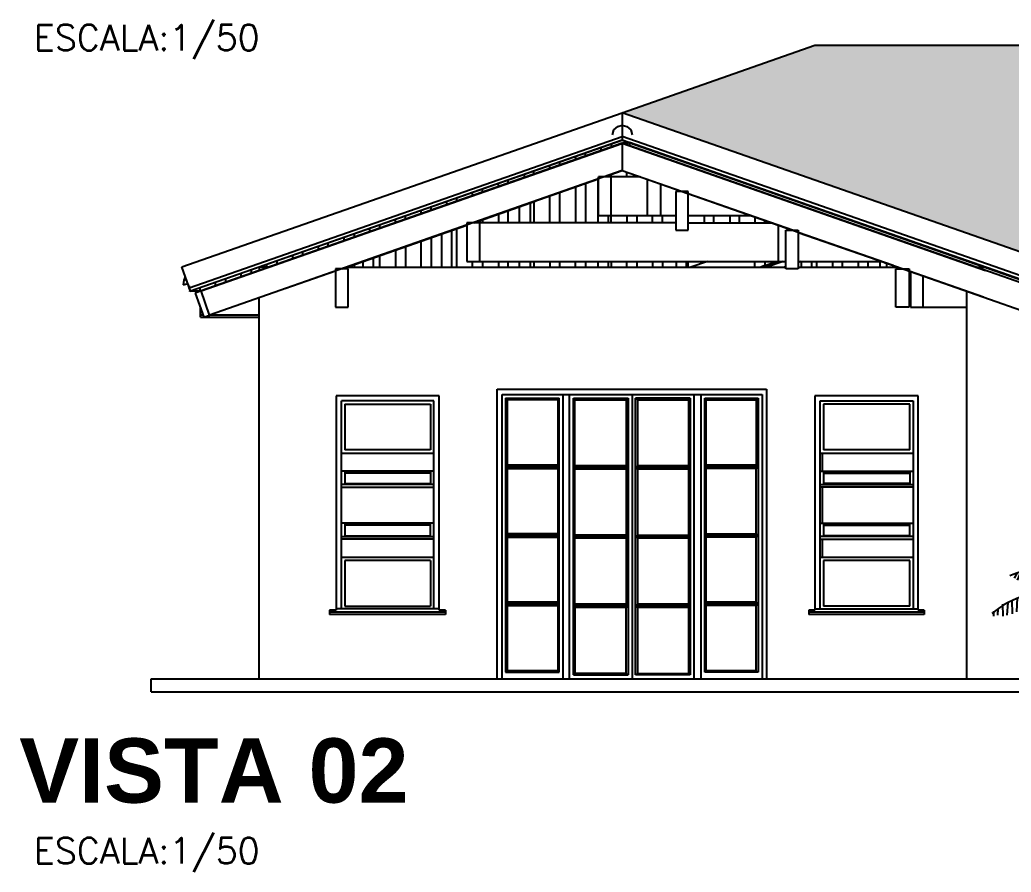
# Model space of a CAD drawing. Extents: x 500 to 638, y 181 to 267.
# Drawn here: x 598.44 to 606.15, y 201.67 to 208.3 of the extents above; entities that cross this region are included whole.
import ezdxf
from ezdxf.enums import TextEntityAlignment as Align

# ---------------------------------------------------------------- set-up
doc = ezdxf.new("R2010")
doc.units = 0
doc.header["$LTSCALE"] = 7
for name, color, linetype in [('ACESSÓRIO', 2, 'CONTINUOUS'), ('ALVENARIA', 7, 'CONTINUOUS'), ('ALVENARIA1', 44, 'CONTINUOUS'), ('COTA', 1, 'CONTINUOUS'), ('JAPOR', 142, 'CONTINUOUS'), ('TEXTO2', 40, 'CONTINUOUS'), ('TEXTO5', 5, 'CONTINUOUS')]:
    doc.layers.add(name, color=color, linetype=linetype)
doc.styles.add('SANSSERIFBOLD', font='sasb____.pfb')
doc.styles.add('SIMPLEX', font='SIMPLEX.SHX')

# ---------------------------------------------------------------- blocks, each defined once
blk = doc.blocks.new('A$C568054DB')
at = {"layer": 'ACESSÓRIO'}
for p, q in [((0.5403, 0.957), (0.5038, 0.9355)), ((0.2512, 0.858), (0.2199, 0.7881)), ((0.2932, 0.865), (0.256, 0.7811)), ((0.3275, 0.8681), (0.278, 0.776)), ((0.3552, 0.8691), (0.3056, 0.7711)), ((0.3942, 0.8691), (0.3494, 0.768)), ((0.4391, 0.8601), (0.3752, 0.753)), ((0.5563, 0.9378), (0.5106, 0.9139)), ((0.579, 0.9116), (0.5175, 0.8709)), ((0.6018, 0.8877), (0.5358, 0.835)), ((0.2189, 0.8493), (0.1938, 0.8039)), ((0.4648, 0.8521), (0.3942, 0.736)), ((0.5115, 0.8381), (0.4267, 0.722)), ((0.5535, 0.8191), (0.4811, 0.714)), ((0.5839, 0.801), (0.522, 0.706)), ((0.6135, 0.782), (0.5535, 0.698)), ((0.6247, 0.8493), (0.5653, 0.823)), ((0.636, 0.8326), (0.6064, 0.7991)), ((0.6474, 0.7991), (0.6224, 0.78)), ((0.7486, 0.7806), (0.7799, 0.7014)), ((0.7659, 0.8037), (0.7737, 0.7822)), ((0.7784, 0.7822), (0.813, 0.7081)), ((0.8051, 0.8152), (0.8193, 0.7839)), ((0.8083, 0.774), (0.835, 0.7014)), ((0.8271, 0.774), (0.8539, 0.7064)), ((0.8333, 0.8301), (0.857, 0.7691)), ((0.8617, 0.835), (0.8946, 0.7361)), ((0.8789, 0.8399), (0.9183, 0.746)), ((0.9119, 0.8498), (0.9434, 0.7509)), ((0.9402, 0.8515), (0.989, 0.7591)), ((0.9654, 0.8482), (1.0125, 0.7724)), ((1.0015, 0.8449), (1.0251, 0.7756)), ((1.0266, 0.8399), (1.0424, 0.7839)), ((1.0628, 0.8399), (1.0785, 0.8037)), ((1.0941, 0.8367), (1.1005, 0.7987)), ((0.4715, 0.69), (0.482, 0.605)), ((0.5315, 0.693), (0.5315, 0.614)), ((0.5667, 0.692), (0.5754, 0.623)), ((0.6297, 0.762), (0.5878, 0.699)), ((0.6106, 0.686), (0.6106, 0.625)), ((0.6469, 0.7491), (0.623, 0.702)), ((0.6936, 0.7411), (0.7093, 0.6866)), ((0.7093, 0.7591), (0.7313, 0.6883)), ((0.7282, 0.7642), (0.7533, 0.6965)), ((0.7834, 0.6875), (0.7822, 0.5925)), ((0.8274, 0.6861), (0.8274, 0.5767)), ((0.8491, 0.7691), (0.8695, 0.7031)), ((0.8801, 0.6875), (0.8638, 0.5621)), ((0.8727, 0.7493), (0.8946, 0.6982)), ((0.8946, 0.7361), (0.9025, 0.7031)), ((0.1721, 0.612), (0.176, 0.4959)), ((0.2199, 0.6349), (0.2132, 0.5139)), ((0.2542, 0.648), (0.2512, 0.52)), ((0.3038, 0.66), (0.3066, 0.526)), ((0.3399, 0.666), (0.3514, 0.5459)), ((0.3924, 0.68), (0.4018, 0.5699)), ((0.4285, 0.685), (0.4343, 0.582)), ((0.5529, 0.6092), (0.5722, 0.5567)), ((0.5866, 0.6142), (0.601, 0.5789)), ((0.6527, 0.6017), (0.5922, 0.5064)), ((0.6559, 0.6487), (0.6323, 0.6092)), ((0.6621, 0.6289), (0.6354, 0.5927)), ((0.6595, 0.603), (0.7283, 0.4675)), ((0.6638, 0.6487), (0.7046, 0.5794)), ((0.6638, 0.6272), (0.7155, 0.5284)), ((0.7018, 0.6769), (0.7042, 0.6215)), ((0.737, 0.6835), (0.7432, 0.611)), ((0.9129, 0.6769), (0.894, 0.545)), ((0.9531, 0.665), (0.9405, 0.5424)), ((0.9896, 0.6571), (0.9807, 0.541)), ((1.0297, 0.6426), (1.0046, 0.5305)), ((1.0763, 0.6334), (1.0537, 0.5186)), ((1.1115, 0.6043), (1.0888, 0.5147)), ((0.0139, 0.518), (0.0139, 0.477)), ((0.053, 0.54), (0.0502, 0.486)), ((0.0921, 0.581), (0.0941, 0.477)), ((0.1369, 0.5949), (0.1293, 0.485)), ((0.3807, 0.5152), (0.4374, 0.4203)), ((0.4018, 0.5405), (0.4567, 0.4456)), ((0.4278, 0.5607), (0.474, 0.4698)), ((0.4634, 0.5738), (0.501, 0.493)), ((0.4884, 0.589), (0.524, 0.5122)), ((0.5153, 0.5991), (0.5471, 0.5365)), ((0.6473, 0.5353), (0.5799, 0.4357)), ((0.6554, 0.5771), (0.5826, 0.4675)), ((0.6444, 0.5381), (0.694, 0.4169)), ((0.6582, 0.5698), (0.7091, 0.44)), ((1.1366, 0.5899), (1.119, 0.5028)), ((1.1844, 0.5648), (1.1655, 0.4962)), ((1.2158, 0.5371), (1.1982, 0.4936)), ((0.3191, 0.4355), (0.3874, 0.3527)), ((0.3393, 0.4688), (0.4009, 0.3789)), ((0.3528, 0.4951), (0.4182, 0.3991)), ((0.6279, 0.44), (0.5564, 0.3448)), ((0.639, 0.4905), (0.5661, 0.3852)), ((0.6279, 0.4386), (0.6595, 0.352)), ((0.6403, 0.4891), (0.6789, 0.3867)), ((1.2522, 0.5081), (1.2459, 0.479)), ((0.2854, 0.3678), (0.3354, 0.3083)), ((0.3017, 0.4092), (0.3585, 0.3193)), ((0.6087, 0.3852), (0.5537, 0.3188)), ((0.6115, 0.3809), (0.6403, 0.3232)), ((0.6684, 0.3689), (0.6957, 0.3568)), ((0.2738, 0.3274), (0.3095, 0.291)), ((0.5688, 0.2929), (0.5359, 0.2497)), ((0.5895, 0.3332), (0.5482, 0.2842)), ((0.5785, 0.2914), (0.6033, 0.2309)), ((0.5963, 0.3275), (0.6266, 0.2698)), ((0.634, 0.2782), (0.6911, 0.2303)), ((0.6431, 0.3067), (0.6957, 0.2925)), ((0.6568, 0.3425), (0.6932, 0.3305)), ((0.6319, 0.2281), (0.6978, 0.1324)), ((0.6319, 0.1302), (0.6957, 0.0158))]:
    blk.add_line(p, q, dxfattribs=at)
for points in [[(0.602, 0), (0.602, 0.2867), (0.6136, 0.4027)], [(0.7008, 0), (0.6776, 0.2562), (0.6776, 0.4027)]]:
    blk.add_lwpolyline(points, dxfattribs=at)
for centre, radius, start, end in [((0.2999, 0.6864), 0.3615, 13.05544, 50.23197), ((0.3492, 0.4395), 0.4299, 46.49364, 116.85888), ((0.9714, 0.3296), 0.5197, 73.46466, 126.65886), ((0.7853, 0.6339), 0.148, 41.61259, 145.43786), ((0.527, -0.1344), 0.8248, 83.04465, 129.71296), ((0.808, 0.049), 0.6372, 45.10295, 100.95996), ((0.6408, 0.2449), 0.3762, 92.20643, 168.58248), ((-0.4696, 0.7368), 1.1361, 333.76128, 353.35255)]:
    blk.add_arc(centre, radius, start, end, dxfattribs=at)

msp = doc.modelspace()

# ---------------------------------------------------------------- hatches: boundary and pattern name
at = {"layer": 'COTA'}
h = msp.add_hatch(dxfattribs=at)
h.set_pattern_fill('SPANTILE,_O', color=256, scale=0.2)
h.set_pattern_definition([(0, (607.07529, 214.00094), (0, 0.2), [0.04, -0.16]), (0, (607.17529, 214.04094), (0, 0.2), [0.04, -0.16]), (0, (607.17529, 214.06094), (0, 0.2), [0.04, -0.16]), (90, (607.09529, 214.00094), (-0.2, 1e-17), [0.2]), (45, (607.09529, 214.00094), (0, 0.2), [0.0565685, -0.2262742]), (45, (607.11529, 214.00094), (0, 0.2), [0.0282843, -0.2545584]), (135, (607.09529, 214.00094), (-0.2, 0), [0.0565685, -0.2262742]), (135, (607.27529, 214.00094), (-0.2, 0), [0.0282843, -0.2545584]), (26.56505, (607.13529, 214.02094), (0.2, 2e-10), [0.04472, -0.4024936]), (153.43495, (607.05529, 214.02094), (-0.2, 2e-10), [0.04472, -0.4024936]), (26.56505, (607.13529, 214.04094), (0.2, 2e-10), [0.04472, -0.4024936]), (153.43495, (607.05529, 214.04094), (-0.2, 2e-10), [0.04472, -0.4024936])])
h.paths.add_polyline_path([(604.6246, 208.1011), (603.1275, 207.5764), (606.5524, 206.3784), (619.8318, 206.3784), (622.6056, 207.3491), (620.4573, 208.1011)])

# ---------------------------------------------------------------- linework, layer by layer
at = {"layer": 'ALVENARIA'}
for p, q in [((599.7025, 206.3784, -1.4713), (603.1275, 207.5771, -1.4713)), ((603.1275, 207.5764, -1.4713), (603.1275, 207.3645, -1.4713)), ((606.5524, 206.3784, -1.4713), (603.1275, 207.5764, -1.4713)), ((603.0506, 207.4055, -1.4713), (603.0608, 207.4431, -1.4713)), ((603.0608, 207.4431, -1.4713), (603.0916, 207.4705, -1.4713)), ((603.0916, 207.4705, -1.4713), (603.1275, 207.4807, -1.4713)), ((603.1275, 207.4807, -1.4713), (603.1634, 207.4705, -1.4713)), ((603.1634, 207.4705, -1.4713), (603.1941, 207.4431, -1.4713)), ((603.1941, 207.4431, -1.4713), (603.2044, 207.4055, -1.4713)), ((599.7589, 206.2143, -1.4713), (603.1275, 207.3919, -1.4713)), ((603.1275, 207.3645, -1.4713), (599.7692, 206.1887, -1.4713)), ((603.1326, 207.3628, -1.4713), (599.7692, 206.1887, -1.4713)), ((606.496, 206.2143, -1.4713), (603.1275, 207.3919, -1.4713)), ((603.1275, 207.3645, -1.4713), (606.4396, 206.2041, -1.4713)), ((606.4858, 206.1887, -1.4713), (603.1275, 207.3645, -1.4713)), ((603.1685, 207.3508, -1.4713), (603.1275, 207.3372, -1.4713)), ((603.1275, 207.3372, -1.4713), (603.1634, 207.3508, -1.4713)), ((603.1685, 207.3235, -1.4713), (603.1685, 207.3491, -1.4713)), ((603.1839, 207.344, -1.4713), (603.1839, 207.3184, -1.4713)), ((606.5217, 206.175, -1.4713), (603.1839, 207.344, -1.4713)), ((603.1275, 207.3389, -1.4713), (599.8512, 206.1921, -1.4713)), ((599.8512, 206.1921, -1.4713), (603.1275, 207.3389, -1.4713)), ((599.8512, 206.1921, -1.4713), (603.0865, 207.3252, -1.4713)), ((602.9634, 207.2808, -1.4713), (602.9634, 207.3047, -1.4713)), ((603.0403, 207.332, -1.4713), (603.0403, 207.3081, -1.4713)), ((603.0865, 207.3252, -1.4713), (603.1172, 207.3337, -1.4713)), ((603.0865, 207.3252, -1.4713), (603.0865, 207.3235, -1.4713)), ((603.1172, 207.3337, -1.4713), (603.0916, 207.3252, -1.4713)), ((603.1172, 207.3406, -1.4713), (603.1172, 207.3337, -1.4713)), ((603.1275, 207.3372, -1.4713), (603.1172, 207.3406, -1.4713)), ((603.1275, 207.3389, -1.4713), (603.1275, 207.1269, -1.4713)), ((606.4037, 206.1921, -1.4713), (603.1275, 207.3389, -1.4713)), ((603.1275, 207.3389, -1.4713), (605.9525, 206.351, -1.4713)), ((603.1685, 207.3252, -1.4713), (603.1582, 207.3286, -1.4713)), ((602.6404, 207.168, -1.4713), (602.6404, 207.1919, -1.4713)), ((602.7634, 207.2346, -1.4713), (602.7634, 207.2107, -1.4713)), ((602.8404, 207.238, -1.4713), (602.8404, 207.262, -1.4713)), ((603.1275, 207.1269, -1.4713), (599.9179, 206.0041, -1.4713)), ((602.4404, 207.0979, -1.4713), (602.4404, 207.1218, -1.4713)), ((602.5635, 207.1406, -1.4713), (602.5635, 207.1645, -1.4713)), ((603.1275, 207.1252, -1.4713), (602.9942, 207.0791, -1.4713)), ((603.1275, 207.1269, -1.4713), (606.3832, 205.987, -1.4713)), ((603.1275, 207.1269, -1.4713), (603.594, 206.9646, -1.4713)), ((603.5889, 206.9646, -1.4713), (603.1275, 207.1252, -1.4713)), ((603.1634, 207.0791, -1.4713), (603.1634, 207.1116, -1.4713)), ((602.3687, 207.074, -1.4713), (600.3793, 206.3767, -1.4713)), ((602.9429, 207.0603, -1.4713), (601.9739, 206.7219, -1.4713)), ((602.2405, 207.0278, -1.4713), (602.2405, 207.0517, -1.4713)), ((602.3635, 207.0945, -1.4713), (602.3635, 207.0705, -1.4713)), ((602.3789, 207.0757, -1.4713), (602.3687, 207.074, -1.4713)), ((602.3687, 207.0723, -1.4713), (602.3687, 207.074, -1.4713)), ((602.9378, 207.0586, -1.4713), (602.9378, 206.7219, -1.4713)), ((603.2659, 207.0791, -1.4713), (602.9429, 207.0791, -1.4713)), ((602.9429, 206.7783, -1.4713), (602.9429, 207.0791, -1.4713)), ((603.0198, 207.0876, -1.4713), (602.9942, 207.0791, -1.4713)), ((603.0198, 207.0791, -1.4713), (603.0198, 207.0876, -1.4713)), ((603.0403, 206.7219, -1.4713), (603.0403, 207.0945, -1.4713)), ((603.2403, 207.0859, -1.4713), (603.2403, 207.0791, -1.4713)), ((603.3223, 206.7783, -1.4713), (603.3223, 207.0569, -1.4713)), ((602.0405, 206.9578, -1.4713), (602.0405, 206.9817, -1.4713)), ((602.1636, 207.0005, -1.4713), (602.1636, 207.0261, -1.4713)), ((602.7634, 206.9971, -1.4713), (602.7634, 206.7219, -1.4713)), ((602.8404, 207.0244, -1.4713), (602.8404, 206.7219, -1.4713)), ((603.4249, 207.021, -1.4713), (603.4249, 206.7783, -1.4713)), ((603.5428, 206.9646, -1.4713), (603.5428, 206.6638, -1.4713)), ((603.6402, 206.9646, -1.4713), (603.5428, 206.9646, -1.4713)), ((603.6402, 206.6638, -1.4713), (603.6402, 206.9646, -1.4713)), ((601.7636, 206.8603, -1.4713), (601.7636, 206.886, -1.4713)), ((601.8406, 206.8877, -1.4713), (601.8406, 206.9116, -1.4713)), ((601.9636, 206.9304, -1.4713), (601.9636, 206.956, -1.4713)), ((601.9739, 206.7219, -1.4713), (602.4507, 206.8894, -1.4713)), ((602.4404, 206.8843, -1.4713), (602.4404, 206.7219, -1.4713)), ((602.4507, 206.8894, -1.4713), (602.4507, 206.8894, -1.4713)), ((602.5635, 206.7219, -1.4713), (602.5635, 206.9287, -1.4713)), ((602.6404, 206.7219, -1.4713), (602.6404, 206.9543, -1.4713)), ((604.4503, 206.6638, -1.4713), (603.6402, 206.9458, -1.4713)), ((601.5637, 206.792, -1.4713), (601.5637, 206.8159, -1.4713)), ((601.6406, 206.8176, -1.4713), (601.6406, 206.8432, -1.4713)), ((602.2405, 206.7219, -1.4713), (602.2405, 206.8159, -1.4713)), ((602.3276, 206.7219, -1.4713), (602.3276, 206.845, -1.4713)), ((602.4097, 206.874, -1.4713), (602.4097, 206.7219, -1.4713)), ((603.8709, 206.8655, -1.4713), (603.876, 206.8655, -1.4713)), ((603.876, 206.8655, -1.4713), (603.9273, 206.8467, -1.4713)), ((601.3637, 206.7219, -1.4713), (601.3637, 206.7458, -1.4713)), ((601.4406, 206.7475, -1.4713), (601.4406, 206.7732, -1.4713)), ((602.0405, 206.7458, -1.4713), (602.0405, 206.7219, -1.4713)), ((602.1636, 206.7886, -1.4713), (602.1636, 206.7219, -1.4713)), ((602.9429, 206.7783, -1.4713), (603.5428, 206.7783, -1.4713)), ((603.0198, 206.7219, -1.4713), (603.0198, 206.7783, -1.4713)), ((603.1634, 206.7783, -1.4713), (603.1634, 206.7219, -1.4713)), ((603.2403, 206.7783, -1.4713), (603.2403, 206.7219, -1.4713)), ((603.3633, 206.7219, -1.4713), (603.3633, 206.7783, -1.4713)), ((603.4402, 206.7219, -1.4713), (603.4402, 206.7783, -1.4713)), ((603.6402, 206.7783, -1.4713), (604.1221, 206.7783, -1.4713)), ((603.7632, 206.7783, -1.4713), (603.7632, 206.7219, -1.4713)), ((603.8402, 206.7219, -1.4713), (603.8402, 206.7783, -1.4713)), ((603.9632, 206.7783, -1.4713), (603.9632, 206.7219, -1.4713)), ((604.0401, 206.7219, -1.4713), (604.0401, 206.7783, -1.4713)), ((604.158, 206.7646, -1.4713), (604.158, 206.7219, -1.4713)), ((604.2349, 206.7219, -1.4713), (604.2349, 206.7373, -1.4713)), ((604.2401, 206.7356, -1.4713), (604.2401, 206.7219, -1.4713)), ((600.3793, 206.3767, -1.4713), (601.2099, 206.6689, -1.4713)), ((600.9484, 206.363, -1.4713), (601.9175, 206.7031, -1.4713)), ((601.9175, 206.7014, -1.4713), (600.9484, 206.363, -1.4713)), ((600.9843, 206.3767, -1.4713), (601.9175, 206.7014, -1.4713)), ((601.1638, 206.6518, -1.4713), (601.1638, 206.6758, -1.4713)), ((601.2099, 206.6689, -1.4713), (601.2099, 206.6672, -1.4713)), ((601.2407, 206.6775, -1.4713), (601.2407, 206.7031, -1.4713)), ((601.7995, 206.6604, -1.4713), (601.7995, 206.3767, -1.4713)), ((601.8303, 206.6723, -1.4713), (601.8303, 206.6723, -1.4713)), ((601.8406, 206.3767, -1.4713), (601.8406, 206.6758, -1.4713)), ((601.9175, 206.7219, -1.4713), (601.9175, 206.4211, -1.4713)), ((603.5428, 206.7219, -1.4713), (601.9175, 206.7219, -1.4713)), ((602.02, 206.4211, -1.4713), (602.02, 206.7219, -1.4713)), ((603.5428, 206.6638, -1.4713), (603.6402, 206.6638, -1.4713)), ((603.6402, 206.7219, -1.4713), (604.2862, 206.7219, -1.4713)), ((604.3426, 206.4211, -1.4713), (604.3426, 206.6997, -1.4713)), ((604.399, 206.363, -1.4713), (604.399, 206.6638, -1.4713)), ((604.399, 206.6638, -1.4713), (604.4964, 206.6638, -1.4713)), ((604.4452, 206.6638, -1.4713), (604.4452, 206.6638, -1.4713)), ((604.4964, 206.6638, -1.4713), (604.4964, 206.363, -1.4713)), ((600.9638, 206.5818, -1.4713), (600.9638, 206.6057, -1.4713)), ((601.0407, 206.633, -1.4713), (601.0407, 206.6091, -1.4713)), ((601.5637, 206.3767, -1.4713), (601.5637, 206.5783, -1.4713)), ((601.6406, 206.604, -1.4713), (601.6406, 206.3767, -1.4713)), ((601.7226, 206.3767, -1.4713), (601.7226, 206.633, -1.4713)), ((601.7534, 206.645, -1.4713), (601.7534, 206.645, -1.4713)), ((604.4964, 206.6467, -1.4713), (605.3117, 206.363, -1.4713)), ((605.2347, 206.3886, -1.4713), (604.4964, 206.645, -1.4713)), ((600.7639, 206.5117, -1.4713), (600.7639, 206.5356, -1.4713)), ((600.8408, 206.539, -1.4713), (600.8408, 206.563, -1.4713)), ((601.3637, 206.5083, -1.4713), (601.3637, 206.3767, -1.4713)), ((601.4406, 206.5356, -1.4713), (601.4406, 206.3767, -1.4713)), ((600.4408, 206.4228, -1.4713), (600.4408, 206.3989, -1.4713)), ((600.5639, 206.4416, -1.4713), (600.5639, 206.4655, -1.4713)), ((600.6408, 206.4929, -1.4713), (600.6408, 206.469, -1.4713)), ((601.1125, 206.3767, -1.4713), (601.1125, 206.4194, -1.4713)), ((601.1484, 206.4331, -1.4713), (601.133, 206.4279, -1.4713)), ((601.133, 206.4279, -1.4713), (601.133, 206.4279, -1.4713)), ((601.1894, 206.4467, -1.4713), (601.1894, 206.3767, -1.4713)), ((601.2407, 206.3767, -1.4713), (601.2407, 206.4655, -1.4713)), ((601.9175, 206.4211, -1.4713), (604.399, 206.4211, -1.4713)), ((601.9636, 206.3767, -1.4713), (601.9636, 206.4211, -1.4713)), ((602.0405, 206.4211, -1.4713), (602.0405, 206.3767, -1.4713)), ((602.1636, 206.4211, -1.4713), (602.1636, 206.3767, -1.4713)), ((602.2405, 206.3767, -1.4713), (602.2405, 206.4211, -1.4713)), ((602.3276, 206.3767, -1.4713), (602.3276, 206.4211, -1.4713)), ((602.4097, 206.4211, -1.4713), (602.4097, 206.3767, -1.4713)), ((602.4404, 206.4211, -1.4713), (602.4404, 206.3767, -1.4713)), ((602.5635, 206.4211, -1.4713), (602.5635, 206.3767, -1.4713)), ((602.6404, 206.3767, -1.4713), (602.6404, 206.4211, -1.4713)), ((602.7634, 206.3767, -1.4713), (602.7634, 206.4211, -1.4713)), ((602.8404, 206.4211, -1.4713), (602.8404, 206.3767, -1.4713)), ((602.9378, 206.4211, -1.4713), (602.9378, 206.3767, -1.4713)), ((603.0198, 206.3767, -1.4713), (603.0198, 206.4211, -1.4713)), ((603.0403, 206.4211, -1.4713), (603.0403, 206.3767, -1.4713)), ((603.1634, 206.3767, -1.4713), (603.1634, 206.4211, -1.4713)), ((603.2403, 206.4211, -1.4713), (603.2403, 206.3767, -1.4713)), ((603.3633, 206.4211, -1.4713), (603.3633, 206.3767, -1.4713)), ((603.4402, 206.4211, -1.4713), (603.4402, 206.3767, -1.4713)), ((603.5479, 206.3767, -1.4713), (603.5479, 206.4211, -1.4713)), ((603.6248, 206.4211, -1.4713), (603.6248, 206.3767, -1.4713)), ((603.6402, 206.3767, -1.4713), (603.6402, 206.4211, -1.4713)), ((603.7889, 206.4211, -1.4713), (603.6607, 206.3767, -1.4713)), ((603.7632, 206.4211, -1.4713), (603.7632, 206.4126, -1.4713)), ((604.158, 206.3767, -1.4713), (604.158, 206.4211, -1.4713)), ((604.1991, 206.3767, -1.4713), (604.3272, 206.4211, -1.4713)), ((604.2349, 206.4211, -1.4713), (604.2349, 206.3886, -1.4713)), ((604.3785, 206.4211, -1.4713), (604.2503, 206.3767, -1.4713)), ((604.4964, 206.416, -1.4713), (604.5118, 206.4211, -1.4713)), ((604.5169, 206.4211, -1.4713), (604.4964, 206.4143, -1.4713)), ((604.4964, 206.4211, -1.4713), (605.1425, 206.4211, -1.4713)), ((604.5221, 206.3767, -1.4713), (604.5221, 206.4211, -1.4713)), ((604.599, 206.4211, -1.4713), (604.599, 206.3767, -1.4713)), ((604.64, 206.3767, -1.4713), (604.64, 206.4211, -1.4713)), ((604.763, 206.4211, -1.4713), (604.763, 206.3767, -1.4713)), ((604.84, 206.3767, -1.4713), (604.84, 206.4211, -1.4713)), ((604.963, 206.4211, -1.4713), (604.963, 206.3767, -1.4713)), ((605.0399, 206.3767, -1.4713), (605.0399, 206.4211, -1.4713)), ((605.1322, 206.3767, -1.4713), (605.1322, 206.4211, -1.4713)), ((599.7692, 206.1887, -1.4713), (599.7025, 206.3784, -1.4713)), ((600.3024, 206.3493, -1.4713), (599.8512, 206.1921, -1.4713)), ((600.2409, 206.3527, -1.4713), (600.2409, 206.3288, -1.4713)), ((600.3024, 206.375, -1.4713), (600.3024, 206.3493, -1.4713)), ((600.3793, 206.3767, -1.4713), (600.3075, 206.3767, -1.4713)), ((600.3639, 206.3767, -1.4713), (600.3639, 206.3955, -1.4713)), ((600.8972, 206.3459, -1.4713), (600.5024, 206.2075, -1.4713)), ((600.8972, 206.363, -1.4713), (600.8972, 206.0639, -1.4713)), ((600.9946, 206.363, -1.4713), (600.8972, 206.363, -1.4713)), ((600.9843, 206.3767, -1.4713), (604.399, 206.3767, -1.4713)), ((600.9946, 206.0639, -1.4713), (600.9946, 206.363, -1.4713)), ((601.0407, 206.3955, -1.4713), (601.0407, 206.3767, -1.4713)), ((604.2349, 206.3886, -1.4713), (604.2042, 206.3767, -1.4713)), ((604.3888, 206.3767, -1.4713), (604.399, 206.3818, -1.4713)), ((604.399, 206.3801, -1.4713), (604.3888, 206.3767, -1.4713)), ((604.4964, 206.363, -1.4713), (604.399, 206.363, -1.4713)), ((604.4964, 206.3767, -1.4713), (605.2706, 206.3767, -1.4713)), ((605.1681, 206.4109, -1.4713), (605.1732, 206.4109, -1.4713)), ((605.1835, 206.4057, -1.4713), (605.1835, 206.3767, -1.4713)), ((605.2553, 206.363, -1.4713), (605.3578, 206.363, -1.4713)), ((605.2553, 206.0639, -1.4713), (605.2553, 206.363, -1.4713)), ((605.3578, 206.363, -1.4713), (605.3578, 206.0639, -1.4713)), ((605.9372, 206.1425, -1.4713), (605.3578, 206.3442, -1.4713)), ((605.3681, 206.3408, -1.4713), (605.3681, 206.0639, -1.4713)), ((605.8808, 206.3767, -1.4713), (605.9474, 206.3767, -1.4713)), ((605.9269, 206.3579, -1.4713), (605.9269, 206.3596, -1.4713)), ((599.7179, 206.2741, -1.4713), (599.7128, 206.2382, -1.4713)), ((599.7282, 206.3015, -1.4713), (599.7179, 206.2741, -1.4713)), ((599.7179, 206.2741, -1.4713), (599.7384, 206.2793, -1.4713)), ((599.7333, 206.3015, -1.4713), (599.7282, 206.3015, -1.4713)), ((600.0409, 206.2827, -1.4713), (600.0409, 206.257, -1.4713)), ((600.164, 206.3015, -1.4713), (600.164, 206.3254, -1.4713)), ((605.4655, 206.3066, -1.4713), (605.4655, 206.0639, -1.4713)), ((599.7128, 206.2382, -1.4713), (599.7487, 206.2502, -1.4713)), ((599.7487, 206.2451, -1.4713), (599.7538, 206.2348, -1.4713)), ((599.7487, 206.2451, -1.4713), (599.7538, 206.2451, -1.4713)), ((599.7589, 206.2297, -1.4713), (599.7589, 206.2143, -1.4713)), ((599.7692, 206.1887, -1.4713), (599.7589, 206.2143, -1.4713)), ((599.7641, 206.187, -1.4713), (599.7641, 206.1887, -1.4713)), ((599.7692, 206.1887, -1.4713), (599.7641, 206.187, -1.4713)), ((599.8461, 206.1887, -1.4713), (599.7641, 206.1887, -1.4713)), ((599.8512, 206.1921, -1.4713), (599.8051, 206.175, -1.4713)), ((599.841, 206.2126, -1.4713), (599.841, 206.1887, -1.4713)), ((599.8461, 206.1921, -1.4713), (599.8461, 206.1887, -1.4713)), ((599.8512, 206.1921, -1.4713), (599.8461, 206.1921, -1.4713)), ((599.9179, 206.0041, -1.4713), (599.8512, 206.1921, -1.4713)), ((599.964, 206.2314, -1.4713), (599.964, 206.2553, -1.4713)), ((605.8039, 206.1887, -1.4713), (605.8039, 203.1756, -1.4713)), ((599.8051, 206.175, -1.4713), (599.8717, 205.987, -1.4713)), ((605.9372, 206.1425, -1.4713), (605.9423, 206.1425, -1.4713)), ((599.8461, 205.987, -1.4713), (599.8461, 206.0588, -1.4713)), ((600.8972, 206.0639, -1.4713), (600.9946, 206.0639, -1.4713)), ((605.3578, 206.0639, -1.4713), (605.2553, 206.0639, -1.4713)), ((605.3681, 206.0639, -1.4713), (605.8039, 206.0639, -1.4713)), ((599.8666, 206.0041, -1.4713), (599.8461, 206.0041, -1.4713)), ((599.8461, 205.987, -1.4713), (600.3024, 205.987, -1.4713)), ((599.8717, 205.987, -1.4713), (599.9179, 206.0041, -1.4713)), ((600.3024, 206.0041, -1.4713), (599.9179, 206.0041, -1.4713)), ((599.462, 203.1756, -1.4713), (624.9017, 203.1756, -1.4713)), ((599.462, 203.0756, -1.4713), (599.462, 203.1756, -1.4713)), ((599.462, 203.0756, -1.4713), (624.9017, 203.0756, -1.4713))]:
    msp.add_line(p, q, dxfattribs=at)
at = {"layer": 'ALVENARIA1'}
for p, q in [((603.1275, 207.5771, -1.4713), (604.6246, 208.1011, -1.4713)), ((604.6246, 208.1011, -1.4713), (620.4573, 208.1011, -1.4713)), ((600.3024, 203.1756, -1.4713), (600.3024, 206.1374, -1.4713))]:
    msp.add_line(p, q, dxfattribs=at)
at = {"layer": 'JAPOR'}
for p, q in [((602.1533, 205.4264, -1.4713), (604.2503, 205.4264, -1.4713)), ((602.1533, 203.1756, -1.4713), (602.1533, 205.4264, -1.4713)), ((604.2503, 205.4264, -1.4713), (604.2503, 203.1756, -1.4713)), ((600.9023, 205.3769, -1.4713), (600.9023, 203.7105, -1.4713)), ((601.7021, 205.3769, -1.4713), (600.9023, 205.3769, -1.4713)), ((601.7021, 203.7105, -1.4713), (601.7021, 205.3769, -1.4713)), ((602.1943, 205.3854, -1.4713), (604.2144, 205.3854, -1.4713)), ((602.1943, 203.1756, -1.4713), (602.1943, 205.3854, -1.4713)), ((602.22, 205.3564, -1.4713), (602.22, 203.2269, -1.4713)), ((602.22, 205.3564, -1.4713), (602.6353, 205.3564, -1.4713)), ((602.2353, 205.3444, -1.4713), (602.22, 205.3564, -1.4713)), ((602.2353, 204.8368, -1.4713), (602.2353, 205.3444, -1.4713)), ((602.625, 205.3444, -1.4713), (602.2353, 205.3444, -1.4713)), ((602.6353, 205.3564, -1.4713), (602.625, 205.3444, -1.4713)), ((602.625, 205.3444, -1.4713), (602.625, 204.8368, -1.4713)), ((602.6353, 203.2269, -1.4713), (602.6353, 205.3564, -1.4713)), ((602.666, 205.3854, -1.4713), (602.666, 203.1756, -1.4713)), ((602.7173, 203.1756, -1.4713), (602.7173, 205.3854, -1.4713)), ((602.7481, 205.3564, -1.4713), (602.7583, 205.3444, -1.4713)), ((602.7481, 203.2064, -1.4713), (602.7481, 205.3564, -1.4713)), ((602.7481, 205.3564, -1.4713), (603.1736, 205.3564, -1.4713)), ((602.7583, 205.3444, -1.4713), (603.1582, 205.3444, -1.4713)), ((602.7583, 204.8317, -1.4713), (602.7583, 205.3444, -1.4713)), ((603.1736, 205.3564, -1.4713), (603.1582, 205.3444, -1.4713)), ((603.1582, 205.3444, -1.4713), (603.1582, 204.8317, -1.4713)), ((603.1736, 205.3564, -1.4713), (603.1736, 203.2064, -1.4713)), ((603.2044, 205.3854, -1.4713), (603.2044, 203.1756, -1.4713)), ((603.6556, 205.3564, -1.4713), (603.23, 205.3564, -1.4713)), ((603.23, 205.3564, -1.4713), (603.2454, 205.3444, -1.4713)), ((603.23, 203.2064, -1.4713), (603.23, 205.3564, -1.4713)), ((603.2454, 205.3444, -1.4713), (603.6453, 205.3444, -1.4713)), ((603.2454, 205.3444, -1.4713), (603.2454, 204.8317, -1.4713)), ((603.6453, 205.3444, -1.4713), (603.6556, 205.3564, -1.4713)), ((603.6453, 204.8317, -1.4713), (603.6453, 205.3444, -1.4713)), ((603.6556, 205.3564, -1.4713), (603.6556, 203.2064, -1.4713)), ((603.6863, 203.1756, -1.4713), (603.6863, 205.3854, -1.4713)), ((603.7376, 205.3854, -1.4713), (603.7376, 203.1756, -1.4713)), ((603.7684, 205.3564, -1.4713), (604.1837, 205.3564, -1.4713)), ((603.7684, 205.3564, -1.4713), (603.7786, 205.3444, -1.4713)), ((603.7684, 203.2269, -1.4713), (603.7684, 205.3564, -1.4713)), ((603.7786, 204.8368, -1.4713), (603.7786, 205.3444, -1.4713)), ((603.7786, 205.3444, -1.4713), (604.1683, 205.3444, -1.4713)), ((604.1837, 205.3564, -1.4713), (604.1683, 205.3444, -1.4713)), ((604.1683, 205.3444, -1.4713), (604.1683, 204.8368, -1.4713)), ((604.1837, 205.3564, -1.4713), (604.1837, 203.2269, -1.4713)), ((604.2144, 205.3854, -1.4713), (604.2144, 203.1756, -1.4713)), ((605.4296, 205.3769, -1.4713), (604.6246, 205.3769, -1.4713)), ((604.6246, 205.3769, -1.4713), (604.6246, 203.7105, -1.4713)), ((605.4296, 203.7105, -1.4713), (605.4296, 205.3769, -1.4713)), ((601.6611, 205.3359, -1.4713), (600.9433, 205.3359, -1.4713)), ((600.9433, 203.7208, -1.4713), (600.9433, 205.3359, -1.4713)), ((600.9689, 205.3119, -1.4713), (601.6355, 205.3119, -1.4713)), ((600.9689, 205.3119, -1.4713), (600.9689, 204.9564, -1.4713)), ((601.6355, 205.3119, -1.4713), (601.6355, 204.9564, -1.4713)), ((601.6611, 203.7208, -1.4713), (601.6611, 205.3359, -1.4713)), ((604.6656, 205.3359, -1.4713), (605.3886, 205.3359, -1.4713)), ((604.6656, 203.7208, -1.4713), (604.6656, 205.3359, -1.4713)), ((604.6913, 205.3119, -1.4713), (604.6913, 204.9564, -1.4713)), ((605.3629, 205.3119, -1.4713), (604.6913, 205.3119, -1.4713)), ((605.3629, 204.9564, -1.4713), (605.3629, 205.3119, -1.4713)), ((605.3886, 205.3359, -1.4713), (605.3886, 203.7208, -1.4713)), ((601.6355, 204.9564, -1.4713), (600.9689, 204.9564, -1.4713)), ((605.3629, 204.9564, -1.4713), (604.6913, 204.9564, -1.4713)), ((600.9433, 204.9308, -1.4713), (601.6611, 204.9308, -1.4713)), ((604.6656, 204.9308, -1.4713), (605.3886, 204.9308, -1.4713)), ((604.681, 204.9308, -1.4713), (604.681, 204.7907, -1.4713)), ((602.2353, 204.8368, -1.4713), (602.22, 204.8231, -1.4713)), ((602.22, 204.8231, -1.4713), (602.2353, 204.8112, -1.4713)), ((602.6353, 204.8231, -1.4713), (602.22, 204.8231, -1.4713)), ((602.625, 204.8368, -1.4713), (602.2353, 204.8368, -1.4713)), ((602.2353, 204.3036, -1.4713), (602.2353, 204.8112, -1.4713)), ((602.2353, 204.8112, -1.4713), (602.625, 204.8112, -1.4713)), ((602.625, 204.8368, -1.4713), (602.6353, 204.8231, -1.4713)), ((602.6353, 204.8231, -1.4713), (602.625, 204.8112, -1.4713)), ((602.625, 204.8112, -1.4713), (602.625, 204.3036, -1.4713)), ((602.7481, 204.818, -1.4713), (602.7583, 204.8317, -1.4713)), ((602.7481, 204.818, -1.4713), (603.1736, 204.818, -1.4713)), ((602.7583, 204.806, -1.4713), (602.7481, 204.818, -1.4713)), ((603.1582, 204.8317, -1.4713), (602.7583, 204.8317, -1.4713)), ((603.1582, 204.806, -1.4713), (602.7583, 204.806, -1.4713)), ((602.7583, 204.2933, -1.4713), (602.7583, 204.806, -1.4713)), ((603.1582, 204.8317, -1.4713), (603.1736, 204.818, -1.4713)), ((603.1736, 204.818, -1.4713), (603.1582, 204.806, -1.4713)), ((603.1582, 204.806, -1.4713), (603.1582, 204.2933, -1.4713)), ((603.2454, 204.8317, -1.4713), (603.23, 204.818, -1.4713)), ((603.2454, 204.806, -1.4713), (603.23, 204.818, -1.4713)), ((603.23, 204.818, -1.4713), (603.6556, 204.818, -1.4713)), ((603.6453, 204.8317, -1.4713), (603.2454, 204.8317, -1.4713)), ((603.2454, 204.806, -1.4713), (603.2454, 204.2933, -1.4713)), ((603.6453, 204.806, -1.4713), (603.2454, 204.806, -1.4713)), ((603.6556, 204.818, -1.4713), (603.6453, 204.8317, -1.4713)), ((603.6556, 204.818, -1.4713), (603.6453, 204.806, -1.4713)), ((603.6453, 204.2933, -1.4713), (603.6453, 204.806, -1.4713)), ((603.7684, 204.8231, -1.4713), (603.7786, 204.8368, -1.4713)), ((603.7684, 204.8231, -1.4713), (604.1837, 204.8231, -1.4713)), ((603.7786, 204.8112, -1.4713), (603.7684, 204.8231, -1.4713)), ((604.1683, 204.8368, -1.4713), (603.7786, 204.8368, -1.4713)), ((604.1683, 204.8112, -1.4713), (603.7786, 204.8112, -1.4713)), ((603.7786, 204.3036, -1.4713), (603.7786, 204.8112, -1.4713)), ((604.1683, 204.8368, -1.4713), (604.1837, 204.8231, -1.4713)), ((604.1837, 204.8231, -1.4713), (604.1683, 204.8112, -1.4713)), ((604.1683, 204.3036, -1.4713), (604.1683, 204.8112, -1.4713)), ((601.6611, 204.7907, -1.4713), (600.9433, 204.7907, -1.4713)), ((600.9689, 204.7838, -1.4713), (601.6355, 204.7838, -1.4713)), ((600.9689, 204.7838, -1.4713), (600.9689, 204.6932, -1.4713)), ((601.6355, 204.7753, -1.4713), (600.9689, 204.7753, -1.4713)), ((601.6355, 204.7838, -1.4713), (601.6355, 204.6932, -1.4713)), ((604.6656, 204.7907, -1.4713), (605.3886, 204.7907, -1.4713)), ((604.6913, 204.7838, -1.4713), (604.6913, 204.6932, -1.4713)), ((605.3629, 204.7838, -1.4713), (604.6913, 204.7838, -1.4713)), ((604.6913, 204.7753, -1.4713), (605.3629, 204.7753, -1.4713)), ((605.3629, 204.7838, -1.4713), (605.3629, 204.6932, -1.4713)), ((601.6611, 204.6864, -1.4713), (600.9433, 204.6864, -1.4713)), ((600.9433, 204.6659, -1.4713), (601.6611, 204.6659, -1.4713)), ((600.9689, 204.6932, -1.4713), (601.6355, 204.6932, -1.4713)), ((604.6656, 204.6864, -1.4713), (605.3886, 204.6864, -1.4713)), ((605.3886, 204.6659, -1.4713), (604.6656, 204.6659, -1.4713)), ((604.681, 204.6659, -1.4713), (604.681, 204.3856, -1.4713)), ((605.3629, 204.6932, -1.4713), (604.6913, 204.6932, -1.4713)), ((601.6611, 204.3856, -1.4713), (600.9433, 204.3856, -1.4713)), ((600.9689, 204.3788, -1.4713), (601.6355, 204.3788, -1.4713)), ((600.9689, 204.3788, -1.4713), (600.9689, 204.2882, -1.4713)), ((601.6355, 204.3702, -1.4713), (600.9689, 204.3702, -1.4713)), ((601.6355, 204.2882, -1.4713), (601.6355, 204.3788, -1.4713)), ((604.6656, 204.3856, -1.4713), (605.3886, 204.3856, -1.4713)), ((604.6913, 204.3788, -1.4713), (604.6913, 204.2882, -1.4713)), ((605.3629, 204.3788, -1.4713), (604.6913, 204.3788, -1.4713)), ((604.6913, 204.3702, -1.4713), (605.3629, 204.3702, -1.4713)), ((605.3629, 204.2882, -1.4713), (605.3629, 204.3788, -1.4713)), ((600.9433, 204.2814, -1.4713), (601.6611, 204.2814, -1.4713)), ((601.6611, 204.2609, -1.4713), (600.9433, 204.2609, -1.4713)), ((600.9689, 204.2882, -1.4713), (601.6355, 204.2882, -1.4713)), ((602.22, 204.2916, -1.4713), (602.2353, 204.3036, -1.4713)), ((602.22, 204.2916, -1.4713), (602.6353, 204.2916, -1.4713)), ((602.2353, 204.2779, -1.4713), (602.22, 204.2916, -1.4713)), ((602.625, 204.3036, -1.4713), (602.2353, 204.3036, -1.4713)), ((602.2353, 204.2779, -1.4713), (602.625, 204.2779, -1.4713)), ((602.2353, 203.7721, -1.4713), (602.2353, 204.2779, -1.4713)), ((602.625, 204.3036, -1.4713), (602.6353, 204.2916, -1.4713)), ((602.6353, 204.2916, -1.4713), (602.625, 204.2779, -1.4713)), ((602.625, 204.2779, -1.4713), (602.625, 203.7721, -1.4713)), ((602.7583, 204.2933, -1.4713), (602.7481, 204.2814, -1.4713)), ((602.7481, 204.2814, -1.4713), (603.1736, 204.2814, -1.4713)), ((602.7583, 204.2694, -1.4713), (602.7481, 204.2814, -1.4713)), ((603.1582, 204.2933, -1.4713), (602.7583, 204.2933, -1.4713)), ((603.1582, 204.2694, -1.4713), (602.7583, 204.2694, -1.4713)), ((602.7583, 203.7567, -1.4713), (602.7583, 204.2694, -1.4713)), ((603.1736, 204.2814, -1.4713), (603.1582, 204.2933, -1.4713)), ((603.1736, 204.2814, -1.4713), (603.1582, 204.2694, -1.4713)), ((603.1582, 204.2694, -1.4713), (603.1582, 203.7567, -1.4713)), ((603.2454, 204.2933, -1.4713), (603.23, 204.2814, -1.4713)), ((603.6556, 204.2814, -1.4713), (603.23, 204.2814, -1.4713)), ((603.23, 204.2814, -1.4713), (603.2454, 204.2694, -1.4713)), ((603.2454, 204.2933, -1.4713), (603.6453, 204.2933, -1.4713)), ((603.2454, 204.2694, -1.4713), (603.2454, 203.7567, -1.4713)), ((603.6453, 204.2694, -1.4713), (603.2454, 204.2694, -1.4713)), ((603.6453, 204.2933, -1.4713), (603.6556, 204.2814, -1.4713)), ((603.6556, 204.2814, -1.4713), (603.6453, 204.2694, -1.4713)), ((603.6453, 203.7567, -1.4713), (603.6453, 204.2694, -1.4713)), ((603.7684, 204.2916, -1.4713), (603.7786, 204.3036, -1.4713)), ((603.7786, 204.2779, -1.4713), (603.7684, 204.2916, -1.4713)), ((604.1837, 204.2916, -1.4713), (603.7684, 204.2916, -1.4713)), ((603.7786, 204.3036, -1.4713), (604.1683, 204.3036, -1.4713)), ((603.7786, 203.7721, -1.4713), (603.7786, 204.2779, -1.4713)), ((604.1683, 204.2779, -1.4713), (603.7786, 204.2779, -1.4713)), ((604.1837, 204.2916, -1.4713), (604.1683, 204.3036, -1.4713)), ((604.1683, 204.2779, -1.4713), (604.1837, 204.2916, -1.4713)), ((604.1683, 203.7721, -1.4713), (604.1683, 204.2779, -1.4713)), ((605.3886, 204.2814, -1.4713), (604.6656, 204.2814, -1.4713)), ((604.6656, 204.2609, -1.4713), (605.3886, 204.2609, -1.4713)), ((604.681, 204.2609, -1.4713), (604.681, 204.1207, -1.4713)), ((605.3629, 204.2882, -1.4713), (604.6913, 204.2882, -1.4713)), ((600.9433, 204.1207, -1.4713), (601.6611, 204.1207, -1.4713)), ((604.6656, 204.1207, -1.4713), (605.3886, 204.1207, -1.4713)), ((601.6355, 204.0968, -1.4713), (600.9689, 204.0968, -1.4713)), ((600.9689, 204.0968, -1.4713), (600.9689, 203.7413, -1.4713)), ((601.6355, 204.0968, -1.4713), (601.6355, 203.7413, -1.4713)), ((604.6913, 204.0968, -1.4713), (604.6913, 203.7413, -1.4713)), ((605.3629, 204.0968, -1.4713), (604.6913, 204.0968, -1.4713)), ((605.3629, 203.7413, -1.4713), (605.3629, 204.0968, -1.4713)), ((601.7021, 203.7208, -1.4713), (600.9023, 203.7208, -1.4713)), ((600.9689, 203.7413, -1.4713), (601.6355, 203.7413, -1.4713)), ((602.22, 203.7584, -1.4713), (602.2353, 203.7721, -1.4713)), ((602.6353, 203.7584, -1.4713), (602.22, 203.7584, -1.4713)), ((602.2353, 203.7464, -1.4713), (602.22, 203.7584, -1.4713)), ((602.625, 203.7721, -1.4713), (602.2353, 203.7721, -1.4713)), ((602.2353, 203.7464, -1.4713), (602.625, 203.7464, -1.4713)), ((602.2353, 203.2388, -1.4713), (602.2353, 203.7464, -1.4713)), ((602.625, 203.7721, -1.4713), (602.6353, 203.7584, -1.4713)), ((602.6353, 203.7584, -1.4713), (602.625, 203.7464, -1.4713)), ((602.625, 203.7464, -1.4713), (602.625, 203.2388, -1.4713)), ((602.7481, 203.743, -1.4713), (602.7583, 203.7567, -1.4713)), ((603.1736, 203.743, -1.4713), (602.7481, 203.743, -1.4713)), ((602.7583, 203.7311, -1.4713), (602.7481, 203.743, -1.4713)), ((603.1582, 203.7567, -1.4713), (602.7583, 203.7567, -1.4713)), ((602.7583, 203.7311, -1.4713), (602.7583, 203.2183, -1.4713)), ((603.1582, 203.7311, -1.4713), (602.7583, 203.7311, -1.4713)), ((603.1582, 203.7567, -1.4713), (603.1736, 203.743, -1.4713)), ((603.1736, 203.743, -1.4713), (603.1582, 203.7311, -1.4713)), ((603.1582, 203.2183, -1.4713), (603.1582, 203.7311, -1.4713)), ((603.2454, 203.7567, -1.4713), (603.23, 203.743, -1.4713)), ((603.2454, 203.7311, -1.4713), (603.23, 203.743, -1.4713)), ((603.23, 203.743, -1.4713), (603.6556, 203.743, -1.4713)), ((603.6453, 203.7567, -1.4713), (603.2454, 203.7567, -1.4713)), ((603.2454, 203.7311, -1.4713), (603.2454, 203.2183, -1.4713)), ((603.6453, 203.7311, -1.4713), (603.2454, 203.7311, -1.4713)), ((603.6556, 203.743, -1.4713), (603.6453, 203.7567, -1.4713)), ((603.6556, 203.743, -1.4713), (603.6453, 203.7311, -1.4713)), ((603.6453, 203.2183, -1.4713), (603.6453, 203.7311, -1.4713)), ((603.7684, 203.7584, -1.4713), (603.7786, 203.7721, -1.4713)), ((603.7684, 203.7584, -1.4713), (604.1837, 203.7584, -1.4713)), ((603.7786, 203.7464, -1.4713), (603.7684, 203.7584, -1.4713)), ((604.1683, 203.7721, -1.4713), (603.7786, 203.7721, -1.4713)), ((604.1683, 203.7464, -1.4713), (603.7786, 203.7464, -1.4713)), ((603.7786, 203.2388, -1.4713), (603.7786, 203.7464, -1.4713)), ((604.1837, 203.7584, -1.4713), (604.1683, 203.7721, -1.4713)), ((604.1837, 203.7584, -1.4713), (604.1683, 203.7464, -1.4713)), ((604.1683, 203.2388, -1.4713), (604.1683, 203.7464, -1.4713)), ((604.6246, 203.7208, -1.4713), (605.4296, 203.7208, -1.4713)), ((605.3629, 203.7413, -1.4713), (604.6913, 203.7413, -1.4713)), ((600.851, 203.7105, -1.4713), (600.851, 203.6764, -1.4713)), ((600.9023, 203.7105, -1.4713), (600.851, 203.7105, -1.4713)), ((600.851, 203.6969, -1.4713), (601.7534, 203.6969, -1.4713)), ((601.7534, 203.6764, -1.4713), (600.851, 203.6764, -1.4713)), ((601.7534, 203.7105, -1.4713), (601.7021, 203.7105, -1.4713)), ((601.7534, 203.7105, -1.4713), (601.7534, 203.6764, -1.4713)), ((604.5785, 203.7105, -1.4713), (604.5785, 203.6764, -1.4713)), ((604.6246, 203.7105, -1.4713), (604.5785, 203.7105, -1.4713)), ((604.5785, 203.6969, -1.4713), (605.4757, 203.6969, -1.4713)), ((605.4757, 203.6764, -1.4713), (604.5785, 203.6764, -1.4713)), ((605.4757, 203.7105, -1.4713), (605.4296, 203.7105, -1.4713)), ((605.4757, 203.7105, -1.4713), (605.4757, 203.6764, -1.4713)), ((602.22, 203.2269, -1.4713), (602.2353, 203.2388, -1.4713)), ((602.22, 203.2269, -1.4713), (602.6353, 203.2269, -1.4713)), ((602.625, 203.2388, -1.4713), (602.2353, 203.2388, -1.4713)), ((602.625, 203.2388, -1.4713), (602.6353, 203.2269, -1.4713)), ((602.7583, 203.2183, -1.4713), (602.7481, 203.2064, -1.4713)), ((602.7481, 203.2064, -1.4713), (603.1736, 203.2064, -1.4713)), ((603.1582, 203.2183, -1.4713), (602.7583, 203.2183, -1.4713)), ((603.1736, 203.2064, -1.4713), (603.1582, 203.2183, -1.4713)), ((603.2454, 203.2183, -1.4713), (603.23, 203.2064, -1.4713)), ((603.6556, 203.2064, -1.4713), (603.23, 203.2064, -1.4713)), ((603.2454, 203.2183, -1.4713), (603.6453, 203.2183, -1.4713)), ((603.6556, 203.2064, -1.4713), (603.6453, 203.2183, -1.4713)), ((603.7684, 203.2269, -1.4713), (603.7786, 203.2388, -1.4713)), ((604.1837, 203.2269, -1.4713), (603.7684, 203.2269, -1.4713)), ((604.1683, 203.2388, -1.4713), (603.7786, 203.2388, -1.4713)), ((604.1837, 203.2269, -1.4713), (604.1683, 203.2388, -1.4713))]:
    msp.add_line(p, q, dxfattribs=at)

# ---------------------------------------------------------------- block references
at = {"layer": 'ACESSÓRIO', "xscale": 0.9, "yscale": 0.9, "zscale": 0.9}
msp.add_blockref('A$C568054DB', (606.0017, 203.2344), dxfattribs=at)

# ---------------------------------------------------------------- texts
at = {"layer": 'TEXTO2', "style": 'SIMPLEX'}
for p in [(598.5499, 208.0608), (598.5499, 201.7393)]:
    msp.add_text('ESCALA:1/50', height=0.2, dxfattribs=at).set_placement(p)
at = {"layer": 'TEXTO5', "style": 'SANSSERIFBOLD'}
msp.add_text('VISTA 02', height=0.5, dxfattribs=at).set_placement((601.4642, 202.2128), align=Align.RIGHT)

doc.saveas('drawing.dxf')
